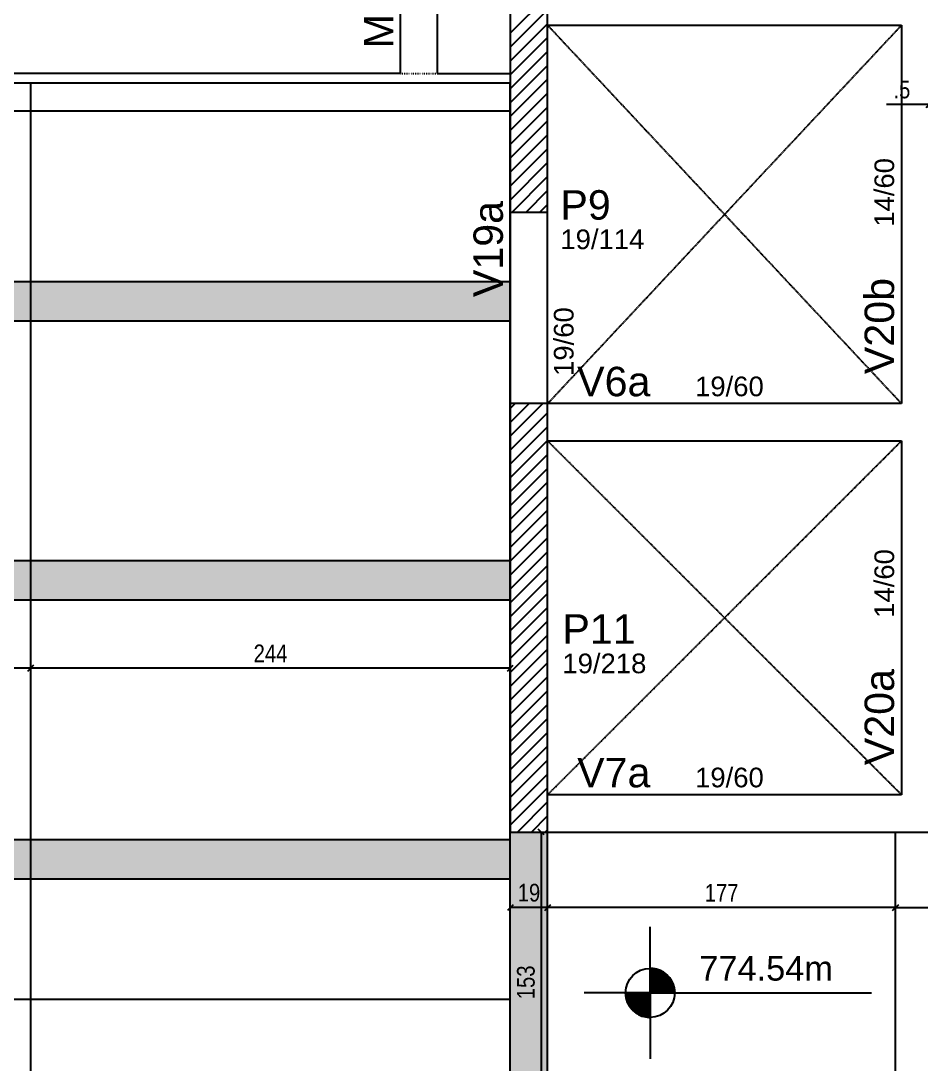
# Model space of a CAD drawing. Header units: millimetres. Extents: x 2332 to 8660, y 363 to 3984.
# Drawn here: x 4813 to 5271, y 2620 to 3151 of the extents above; entities that cross this region are included whole.
import ezdxf

# ---------------------------------------------------------------- set-up
doc = ezdxf.new("R2010")
doc.units = ezdxf.units.MM
doc.linetypes.add('ESTILO_TQS_0002', pattern=[0.4, 0.1, -0.3])
doc.linetypes.add('HIDDEN', pattern=[0.375, 0.25, -0.125])
for name, color, linetype in [('1', 1, 'Continuous'), ('8', 8, 'Continuous'), ('COTA', 241, 'Continuous'), ('ES-VIGA', 3, 'Continuous'), ('P-D', 2, 'Continuous'), ('Painéis', 200, 'Continuous'), ('PIL-N', 4, 'Continuous'), ('Pilares', 5, 'Continuous'), ('SHAFT', 1, 'HIDDEN'), ('VIG-D', 2, 'Continuous'), ('VIG-N', 4, 'Continuous')]:
    doc.layers.add(name, color=color, linetype=linetype)
doc.layers.add('Hachura', color=251, linetype='Continuous', lineweight=9)
doc.styles.add('COTA TECNICA-50', font='techl___.ttf', dxfattribs={"height": 9})
doc.styles.get("Standard").update_dxf_attribs({"font": 'arial.ttf'})
doc.dimstyles.new('COTA PAINEL-50', dxfattribs={"dimtxt": 9, "dimasz": 3, "dimexe": 3, "dimexo": 3, "dimgap": 3, "dimtad": 1, "dimdec": 1, "dimzin": 12, "dimdsep": 46, "dimtxsty": 'COTA TECNICA-50', "dimblk1": 'OBLIQUE', "dimblk2": 'OBLIQUE', "dimsah": 1, "dimcen": 0.9, "dimclrd": 4, "dimclre": 4, "dimclrt": 240, "dimadec": 1, "dimazin": 3, "dimtfac": 1, "dimtdec": 1, "dimtmove": 0, "dimatfit": 3, "dimfxl": 1, "dimtolj": 1, "dimtzin": 12, "dimarcsym": 0})

# ---------------------------------------------------------------- blocks, each defined once
blk = doc.blocks.new('_Oblique')
at = {"color": 0, "linetype": 'ByBlock', "lineweight": -2}
blk.add_line((-0.5, -0.5), (0.5, 0.5), dxfattribs=at)
blk = doc.blocks.new('*D81')
at = {"layer": 'COTA', "color": 4, "lineweight": -2, "transparency": 16777216}
for p, q in [((5274.69, 3108.4), (5253.1, 3108.4)), ((5275.19, 3108.4), (5274.69, 3108.4)), ((5275.19, 3108.4), (5278.19, 3108.4))]:
    blk.add_line(p, q, dxfattribs=at)
at = {"layer": 'Defpoints', "color": 0, "transparency": 16777216}
for p in [(5274.69, 3108.4), (5274.69, 3108.4), (5275.19, 3108.4)]:
    blk.add_point(p, dxfattribs=at)
at = {"layer": 'COTA', "color": 4, "lineweight": -2, "transparency": 16777216, "xscale": 3, "yscale": 3, "zscale": 3}
blk.add_blockref('_Oblique', (5274.69, 3108.4), dxfattribs=at)
at = {"layer": 'COTA', "color": 4, "lineweight": -2, "transparency": 16777216, "xscale": 3, "yscale": 3, "zscale": 3, "rotation": 180}
blk.add_blockref('_Oblique', (5275.19, 3108.4), dxfattribs=at)
at = {"layer": 'COTA', "color": 240, "transparency": 16777216, "insert": (5260.89, 3116), "char_height": 9, "attachment_point": 5, "style": 'COTA TECNICA-50'}
blk.add_mtext('\\A1;.5', dxfattribs=at)
blk = doc.blocks.new('*D76')
at = {"layer": 'COTA', "color": 4, "lineweight": -2, "transparency": 16777216}
for p, q in [((5257.68, 2702.73), (5257.68, 2702.73)), ((5379.68, 2702.73), (5379.68, 2702.73)), ((5257.68, 2699.73), (5379.68, 2699.73))]:
    blk.add_line(p, q, dxfattribs=at)
at = {"layer": 'Defpoints', "color": 0, "transparency": 16777216}
for p in [(5257.68, 2699.73), (5379.68, 2699.73), (5379.68, 2699.73)]:
    blk.add_point(p, dxfattribs=at)
at = {"layer": 'COTA', "color": 4, "lineweight": -2, "transparency": 16777216, "xscale": 3, "yscale": 3, "zscale": 3, "rotation": 180}
blk.add_blockref('_Oblique', (5257.68, 2699.73), dxfattribs=at)
at = {"layer": 'COTA', "color": 4, "lineweight": -2, "transparency": 16777216, "xscale": 3, "yscale": 3, "zscale": 3}
blk.add_blockref('_Oblique', (5379.68, 2699.73), dxfattribs=at)
at = {"layer": 'COTA', "color": 240, "transparency": 16777216, "insert": (5318.68, 2707.28), "char_height": 9, "attachment_point": 5, "style": 'COTA TECNICA-50'}
blk.add_mtext('\\A1;122', dxfattribs=at)
blk = doc.blocks.new('*D78')
at = {"layer": 'COTA', "color": 4, "lineweight": -2, "transparency": 16777216}
blk.add_line((5257.68, 2699.73), (5080.69, 2699.73), dxfattribs=at)
at = {"layer": 'Defpoints', "color": 0, "transparency": 16777216}
for p in [(5080.69, 2699.73), (5080.69, 2699.73), (5257.68, 2699.73)]:
    blk.add_point(p, dxfattribs=at)
at = {"layer": 'COTA', "color": 4, "lineweight": -2, "transparency": 16777216, "xscale": 3, "yscale": 3, "zscale": 3, "rotation": 180}
blk.add_blockref('_Oblique', (5080.69, 2699.73), dxfattribs=at)
at = {"layer": 'COTA', "color": 4, "lineweight": -2, "transparency": 16777216, "xscale": 3, "yscale": 3, "zscale": 3}
blk.add_blockref('_Oblique', (5257.68, 2699.73), dxfattribs=at)
at = {"layer": 'COTA', "color": 240, "transparency": 16777216, "insert": (5169.18, 2707.29), "char_height": 9, "attachment_point": 5, "style": 'COTA TECNICA-50'}
blk.add_mtext('\\A1;177', dxfattribs=at)
blk = doc.blocks.new('*D238')
at = {"layer": 'Defpoints', "color": 0, "transparency": 16777216}
for p in [(4817.69, 2821.56), (4817.69, 2821.56), (5061.69, 2821.56)]:
    blk.add_point(p, dxfattribs=at)
at = {"layer": 'Painéis', "color": 4, "lineweight": -2, "transparency": 16777216}
blk.add_line((5061.69, 2821.56), (4817.69, 2821.56), dxfattribs=at)
at = {"layer": 'Painéis', "color": 4, "lineweight": -2, "transparency": 16777216, "xscale": 3, "yscale": 3, "zscale": 3, "rotation": 180}
blk.add_blockref('_Oblique', (4817.69, 2821.56), dxfattribs=at)
at = {"layer": 'Painéis', "color": 4, "lineweight": -2, "transparency": 16777216, "xscale": 3, "yscale": 3, "zscale": 3}
blk.add_blockref('_Oblique', (5061.69, 2821.56), dxfattribs=at)
at = {"layer": 'Painéis', "color": 240, "transparency": 16777216, "insert": (4939.69, 2829.12), "char_height": 9, "attachment_point": 5, "style": 'COTA TECNICA-50'}
blk.add_mtext('\\A1;244', dxfattribs=at)
blk = doc.blocks.new('*D239')
at = {"layer": 'Defpoints', "color": 0, "transparency": 16777216}
for p in [(4573.69, 2821.56), (4573.69, 2821.56), (4817.69, 2821.56)]:
    blk.add_point(p, dxfattribs=at)
at = {"layer": 'Painéis', "color": 4, "lineweight": -2, "transparency": 16777216}
for p, q in [((4573.69, 2824.56), (4573.69, 2824.56)), ((4817.69, 2821.56), (4573.69, 2821.56))]:
    blk.add_line(p, q, dxfattribs=at)
at = {"layer": 'Painéis', "color": 4, "lineweight": -2, "transparency": 16777216, "xscale": 3, "yscale": 3, "zscale": 3, "rotation": 180}
blk.add_blockref('_Oblique', (4573.69, 2821.56), dxfattribs=at)
at = {"layer": 'Painéis', "color": 4, "lineweight": -2, "transparency": 16777216, "xscale": 3, "yscale": 3, "zscale": 3}
blk.add_blockref('_Oblique', (4817.69, 2821.56), dxfattribs=at)
at = {"layer": 'Painéis', "color": 240, "transparency": 16777216, "insert": (4695.69, 2829.12), "char_height": 9, "attachment_point": 5, "style": 'COTA TECNICA-50'}
blk.add_mtext('\\A1;244', dxfattribs=at)
blk = doc.blocks.new('*D280')
at = {"layer": 'Defpoints', "color": 0, "transparency": 16777216}
for p in [(5061.69, 2699.73), (5061.69, 2699.73), (5080.69, 2699.73)]:
    blk.add_point(p, dxfattribs=at)
at = {"layer": 'Painéis', "color": 4, "lineweight": -2, "transparency": 16777216}
blk.add_line((5080.69, 2699.73), (5061.69, 2699.73), dxfattribs=at)
at = {"layer": 'Painéis', "color": 4, "lineweight": -2, "transparency": 16777216, "xscale": 3, "yscale": 3, "zscale": 3, "rotation": 180}
blk.add_blockref('_Oblique', (5061.69, 2699.73), dxfattribs=at)
at = {"layer": 'Painéis', "color": 4, "lineweight": -2, "transparency": 16777216, "xscale": 3, "yscale": 3, "zscale": 3}
blk.add_blockref('_Oblique', (5080.69, 2699.73), dxfattribs=at)
at = {"layer": 'Painéis', "color": 240, "transparency": 16777216, "insert": (5071.19, 2707.3), "char_height": 9, "attachment_point": 5, "style": 'COTA TECNICA-50'}
blk.add_mtext('\\A1;19', dxfattribs=at)
blk = doc.blocks.new('*D283')
at = {"layer": 'Defpoints', "color": 0, "transparency": 16777216}
for p in [(5077.34, 2738.22), (5077.34, 2585.22), (5080.69, 2585.22)]:
    blk.add_point(p, dxfattribs=at)
at = {"layer": 'Painéis', "color": 4, "lineweight": -2, "transparency": 16777216}
for p, q in [((5077.34, 2738.22), (5077.34, 2585.22)), ((5077.69, 2585.22), (5074.34, 2585.22))]:
    blk.add_line(p, q, dxfattribs=at)
at = {"layer": 'Painéis', "color": 4, "lineweight": -2, "transparency": 16777216, "xscale": 3, "yscale": 3, "zscale": 3}
for p, rotation in [((5077.34, 2738.22), 90), ((5077.34, 2585.22), 270)]:
    blk.add_blockref('_Oblique', p, dxfattribs=dict(at, rotation=rotation))
at = {"layer": 'Painéis', "color": 240, "transparency": 16777216, "insert": (5069.64, 2661.72), "char_height": 9, "attachment_point": 5, "rotation": 90, "style": 'COTA TECNICA-50'}
blk.add_mtext('\\A1;153', dxfattribs=at)

msp = doc.modelspace()

# ---------------------------------------------------------------- hatches: boundary and pattern name
at = {"layer": 'Hachura', "linetype": 'ByBlock'}
h = msp.add_hatch(color=256, dxfattribs=at)
h.dxf.hatch_style = 1
h.paths.add_polyline_path([(3088.42, 3018.22), (3088.42, 2998.18), (5061.69, 2998.18), (5061.69, 3018.22)])
h = msp.add_hatch(color=256, dxfattribs=at)
h.dxf.hatch_style = 1
h.paths.add_polyline_path([(3088.42, 2876.22), (3088.42, 2856.18), (5061.69, 2856.18), (5061.69, 2876.22)])
h = msp.add_hatch(color=256, dxfattribs=at)
h.dxf.hatch_style = 1
h.paths.add_polyline_path([(3476.19, 2734.22), (3476.19, 2714.18), (5061.69, 2714.18), (5061.69, 2734.22)])
h.paths.add_polyline_path([(3457.19, 2714.18), (3457.19, 2734.22), (3088.42, 2734.22), (3088.42, 2714.18)])
h = msp.add_hatch(color=256, dxfattribs=at)
h.dxf.hatch_style = 1
h.paths.add_polyline_path([(5080.65, 2585.22), (5061.6, 2585.22), (5061.69, 2738.21), (5080.73, 2738.21)])

# ---------------------------------------------------------------- linework, layer by layer
at = {"layer": '1', "linetype": 'Continuous'}
for p, q in [((5260.69, 3148.71), (5260.69, 3148.71)), ((5260.69, 3148.71), (5260.69, 3148.71)), ((5260.69, 3148.71), (5260.69, 3148.71)), ((5260.69, 3148.71), (5260.69, 3148.71)), ((5024.69, 3124.21), (5061.69, 3124.21)), ((5061.69, 3105.21), (5061.69, 3105.21)), ((5061.69, 3105.21), (5061.69, 3105.21)), ((5061.69, 3053.71), (5061.69, 3053.71)), ((5061.69, 3053.71), (5061.69, 3053.71)), ((5061.69, 2956.21), (5061.69, 2956.21)), ((5061.69, 2956.21), (5061.69, 2956.21)), ((5260.69, 2937.21), (5260.69, 2937.21)), ((5260.69, 2937.21), (5260.69, 2937.21)), ((5061.69, 2767.22), (5061.69, 2767.22)), ((5061.69, 2738.21), (5061.69, 2738.21)), ((5061.69, 2738.21), (5061.69, 2738.21)), ((5061.69, 2738.21), (5061.69, 2738.21)), ((5061.69, 2738.21), (5061.69, 2738.21)), ((5080.69, 2738.21), (5080.69, 2738.21)), ((5080.69, 2738.21), (5080.69, 2738.21)), ((5132.87, 2656.35), (5132.87, 2689.91)), ((5132.87, 2668.85), (5132.87, 2643.85)), ((5132.87, 2668.25), (5136.7, 2668.25)), ((5132.87, 2667.45), (5138.6, 2667.45)), ((5132.87, 2666.66), (5139.93, 2666.66)), ((5132.87, 2665.87), (5140.97, 2665.87)), ((5132.87, 2665.07), (5141.81, 2665.07)), ((5132.87, 2664.28), (5142.52, 2664.28)), ((5132.87, 2663.49), (5143.13, 2663.49)), ((5132.87, 2662.7), (5143.64, 2662.7)), ((5132.87, 2661.9), (5144.07, 2661.9)), ((5132.87, 2661.11), (5144.43, 2661.11)), ((5132.87, 2660.32), (5144.72, 2660.32)), ((5132.87, 2656.35), (5099.31, 2656.35)), ((5120.37, 2656.35), (5145.37, 2656.35)), ((5132.87, 2655.56), (5120.37, 2655.56)), ((5132.87, 2654.77), (5120.47, 2654.77)), ((5132.87, 2659.52), (5144.96, 2659.52)), ((5132.87, 2658.73), (5145.14, 2658.73)), ((5132.87, 2657.94), (5145.27, 2657.94)), ((5132.87, 2657.15), (5145.34, 2657.15)), ((5132.87, 2656.35), (5245.37, 2656.35)), ((5132.87, 2656.35), (5132.87, 2622.79)), ((5132.87, 2653.97), (5120.59, 2653.97)), ((5132.87, 2653.18), (5120.78, 2653.18)), ((5132.87, 2652.39), (5121.01, 2652.39)), ((5132.87, 2651.6), (5121.31, 2651.6)), ((5132.87, 2650.8), (5121.67, 2650.8)), ((5132.87, 2650.01), (5122.09, 2650.01)), ((5132.87, 2649.22), (5122.6, 2649.22)), ((5132.87, 2648.42), (5123.2, 2648.42)), ((5132.87, 2647.63), (5123.91, 2647.63)), ((5132.87, 2646.84), (5124.76, 2646.84)), ((5132.87, 2646.05), (5125.79, 2646.05)), ((5132.87, 2645.25), (5127.12, 2645.25)), ((5132.87, 2644.46), (5129.02, 2644.46))]:
    msp.add_line(p, q, dxfattribs=at)
at = {"layer": '1', "linetype": 'ESTILO_TQS_0002'}
msp.add_line((5005.69, 3124.21), (5024.69, 3124.21), dxfattribs=at)
at = {"layer": '1', "linetype": 'Continuous'}
for points in [[(5005.69, 3457.71), (5005.69, 3124.21)], [(5024.69, 3124.21), (5024.69, 3438.71)], [(5005.69, 3124.21), (4597.19, 3124.21)], [(4597.19, 3105.21), (5061.69, 3105.21)], [(5132.87, 2668.85), (5132.87, 2656.35), (5145.37, 2656.35), (5145.36, 2656.81), (5145.3, 2657.6), (5145.2, 2658.39), (5145.04, 2659.21), (5144.84, 2659.94), (5144.56, 2660.77), (5144.23, 2661.57), (5143.85, 2662.33), (5143.37, 2663.13), (5142.8, 2663.95), (5142.1, 2664.78), (5141.5, 2665.39), (5140.71, 2666.08), (5140.17, 2666.5), (5139.59, 2666.89), (5138.88, 2667.31), (5138.17, 2667.67), (5137.09, 2668.12), (5136.1, 2668.43), (5135.31, 2668.61), (5134.35, 2668.77), (5133.57, 2668.83), (5132.87, 2668.85)], [(5132.87, 2643.85), (5132.87, 2656.35), (5120.37, 2656.35), (5120.37, 2655.9), (5120.43, 2655.11), (5120.53, 2654.32), (5120.7, 2653.5), (5120.89, 2652.76), (5121.17, 2651.94), (5121.51, 2651.14), (5121.89, 2650.38), (5122.36, 2649.58), (5122.94, 2648.76), (5123.64, 2647.92), (5124.23, 2647.32), (5125.02, 2646.62), (5125.56, 2646.21), (5126.15, 2645.81), (5126.85, 2645.39), (5127.56, 2645.04), (5128.64, 2644.59), (5129.63, 2644.28), (5130.42, 2644.09), (5131.39, 2643.94), (5132.17, 2643.87), (5132.87, 2643.85)]]:
    msp.add_lwpolyline(points, dxfattribs=at)
msp.add_circle((5132.87, 2656.35), 12.5, dxfattribs=at)
at = {"layer": '8', "linetype": 'Continuous'}
for p, q in [((5061.69, 3144.67), (5080.69, 3163.67)), ((5061.69, 3137.6), (5080.69, 3156.6)), ((5061.69, 3130.53), (5080.69, 3149.53)), ((5061.69, 3123.46), (5080.69, 3142.46)), ((5061.69, 3116.38), (5080.69, 3135.38)), ((5061.69, 3109.31), (5080.69, 3128.31)), ((5061.69, 3102.24), (5080.69, 3121.24)), ((5061.69, 3095.17), (5080.69, 3114.17)), ((5061.69, 3088.1), (5080.69, 3107.1)), ((5071.19, 3110.71), (5071.19, 3110.71)), ((5061.69, 3081.03), (5080.69, 3100.03)), ((5061.69, 3073.96), (5080.69, 3092.96)), ((5061.69, 3066.89), (5080.69, 3085.89)), ((5061.69, 3059.82), (5080.69, 3078.82)), ((5062.65, 3053.71), (5080.69, 3071.75)), ((5069.72, 3053.71), (5080.69, 3064.67)), ((5076.79, 3053.71), (5080.69, 3057.6)), ((5061.69, 2939.61), (5078.29, 2956.21)), ((5061.69, 2946.68), (5071.22, 2956.21)), ((5061.69, 2953.75), (5064.15, 2956.21)), ((5061.69, 2932.54), (5080.69, 2951.54)), ((5061.69, 2925.47), (5080.69, 2944.47)), ((5061.69, 2918.4), (5080.69, 2937.4)), ((5061.69, 2911.33), (5080.69, 2930.33)), ((5061.69, 2904.25), (5080.69, 2923.25)), ((5061.69, 2897.18), (5080.69, 2916.18)), ((5061.69, 2890.11), (5080.69, 2909.11)), ((5061.69, 2883.04), (5080.69, 2902.04)), ((5061.69, 2875.97), (5080.69, 2894.97)), ((5061.69, 2868.9), (5080.69, 2887.9)), ((5061.69, 2861.83), (5080.69, 2880.83)), ((5061.69, 2854.76), (5080.69, 2873.76)), ((5061.69, 2847.69), (5080.69, 2866.69)), ((5061.69, 2840.61), (5080.69, 2859.61)), ((5061.69, 2833.54), (5080.69, 2852.54)), ((5071.19, 2847.21), (5071.19, 2847.21)), ((5061.69, 2826.47), (5080.69, 2845.47)), ((5061.69, 2819.4), (5080.69, 2838.4)), ((5061.69, 2812.33), (5080.69, 2831.33)), ((5061.69, 2805.26), (5080.69, 2824.26)), ((5061.69, 2798.19), (5080.69, 2817.19)), ((5061.69, 2791.12), (5080.69, 2810.12)), ((5061.69, 2784.05), (5080.69, 2803.05)), ((5061.69, 2776.98), (5080.69, 2795.98)), ((5061.69, 2769.9), (5080.69, 2788.9)), ((5061.69, 2762.83), (5080.69, 2781.83)), ((5061.69, 2755.76), (5080.69, 2774.76)), ((5061.69, 2748.69), (5080.69, 2767.69)), ((5061.69, 2741.62), (5080.69, 2760.62)), ((5065.35, 2738.21), (5080.69, 2753.55)), ((5072.42, 2738.21), (5080.69, 2746.48)), ((5079.49, 2738.21), (5080.69, 2739.41))]:
    msp.add_line(p, q, dxfattribs=at)
at = {"layer": 'ES-VIGA'}
for points in [[(5080.69, 3148.71), (5260.69, 3148.71)], [(5260.69, 3148.71), (5260.69, 2956.21)], [(5061.69, 3053.71), (5061.69, 2956.21)], [(5080.69, 2956.21), (5080.69, 3053.71)], [(5260.69, 2956.21), (5080.69, 2956.21)], [(5080.69, 2937.21), (5260.69, 2937.21)], [(5260.69, 2937.21), (5260.69, 2757.21)], [(5260.69, 2757.21), (5080.69, 2757.21)], [(5080.69, 2738.21), (5267.69, 2738.21)], [(5267.69, 2738.21), (5461.69, 2738.21)]]:
    msp.add_lwpolyline(points, dxfattribs=at)
at = {"layer": 'Painéis'}
for p, q in [((5061.69, 3119.22), (3088.2, 3119.22)), ((4817.69, 2585.22), (4817.69, 3119.22)), ((5061.69, 2585.22), (5061.69, 3119.22)), ((5061.69, 3018.22), (3088.2, 3018.22)), ((5061.69, 2998.22), (3088.2, 2998.22)), ((5061.69, 2876.22), (3088.2, 2876.22)), ((5061.69, 2856.22), (3088.2, 2856.22)), ((5061.69, 2734.22), (3476.19, 2734.22)), ((5080.69, 2585.22), (5080.69, 2738.21)), ((5257.68, 2468.22), (5257.68, 2738.21)), ((5061.69, 2714.22), (3476.19, 2714.22)), ((4573.69, 2653.22), (5061.69, 2653.22))]:
    msp.add_line(p, q, dxfattribs=at)
at = {"layer": 'Pilares'}
for points in [[(5061.69, 3053.71), (5080.69, 3053.71), (5080.69, 3167.71), (5061.69, 3167.71), (5061.69, 3053.71)], [(5061.69, 2738.21), (5080.69, 2738.21), (5080.69, 2956.21), (5061.69, 2956.21), (5061.69, 2738.21)]]:
    msp.add_lwpolyline(points, dxfattribs=at)
at = {"layer": 'SHAFT'}
for p, q in [((5080.69, 2956.21), (5260.69, 3148.71)), ((5080.69, 3148.71), (5260.69, 2956.21)), ((5080.69, 2757.21), (5260.69, 2937.21)), ((5080.69, 2937.21), (5260.69, 2757.21))]:
    msp.add_line(p, q, dxfattribs=at)

# ---------------------------------------------------------------- texts
at = {"layer": '1', "linetype": 'Continuous'}
msp.add_text('774.54m', height=12.5, dxfattribs=at).set_placement((5157.87, 2662.6))
at = {"layer": 'P-D', "linetype": 'Continuous'}
for s, p in [('19/114', (5087.16, 3034.82)), ('19/218', (5088.19, 2819.01))]:
    msp.add_text(s, height=10, dxfattribs=at).set_placement(p)
at = {"layer": 'PIL-N', "linetype": 'Continuous'}
for s, p in [('P9', (5087.16, 3049.82)), ('P11', (5088.19, 2834.01))]:
    msp.add_text(s, height=15, dxfattribs=at).set_placement(p)
at = {"layer": 'VIG-D', "linetype": 'Continuous'}
for s, p in [('14/60', (5256.94, 3046.21)), ('19/60', (5093.87, 2970.3)), ('14/60', (5256.94, 2847.21))]:
    msp.add_text(s, height=10, rotation=90, dxfattribs=at).set_placement(p)
for p in [(5155.69, 2959.96), (5155.69, 2760.96)]:
    msp.add_text('19/60', height=10, dxfattribs=at).set_placement(p)
at = {"layer": 'VIG-N', "linetype": 'Continuous'}
for s, p in [('MURO M5', (5002.22, 3136.98)), ('V19a', (5057.94, 3010.4)), ('V20b', (5256.94, 2971.21)), ('V20a', (5256.94, 2772.21))]:
    msp.add_text(s, height=15, rotation=90, dxfattribs=at).set_placement(p)
for s, p in [('V6a', (5095.69, 2959.96)), ('V7a', (5095.69, 2760.96))]:
    msp.add_text(s, height=15, dxfattribs=at).set_placement(p)

# ---------------------------------------------------------------- dimensions: what is measured, and where the dimension line sits
at = {"layer": 'COTA'}
for base, p1, p2, picture, middle in [((5274.69, 3108.4), (5275.19, 3108.4), (5274.69, 3108.4), '*D81', (5260.89, 3116)), ((5080.69, 2699.73), (5257.68, 2699.73), (5080.69, 2699.73), '*D78', (5169.18, 2707.29)), ((5379.68, 2699.73), (5257.68, 2699.73), (5379.68, 2699.73), '*D76', (5318.68, 2707.28))]:
    dim = msp.add_linear_dim(base=base, p1=p1, p2=p2, dimstyle='COTA PAINEL-50', dxfattribs=at)
    dim.commit()
    dim.dimension.update_dxf_attribs({"geometry": picture, "text_midpoint": middle})
at = {"layer": 'Painéis'}
dim = msp.add_linear_dim(base=(4573.69, 2821.56), p1=(4817.69, 2821.56), p2=(4573.69, 2821.56), dimstyle='COTA PAINEL-50', override={"dimtmove": 1}, dxfattribs=at)
dim.commit()
dim.dimension.update_dxf_attribs({"geometry": '*D239', "text_midpoint": (4695.69, 2829.12)})
for base, p1, p2, picture, middle in [((4817.69, 2821.56), (5061.69, 2821.56), (4817.69, 2821.56), '*D238', (4939.69, 2829.12)), ((5061.69, 2699.73), (5080.69, 2699.73), (5061.69, 2699.73), '*D280', (5071.19, 2707.3))]:
    dim = msp.add_linear_dim(base=base, p1=p1, p2=p2, dimstyle='COTA PAINEL-50', dxfattribs=at)
    dim.commit()
    dim.dimension.update_dxf_attribs({"geometry": picture, "text_midpoint": middle})
dim = msp.add_linear_dim(base=(5077.34, 2585.22), p1=(5077.34, 2738.21), p2=(5080.69, 2585.22), angle=90, dimstyle='COTA PAINEL-50', dxfattribs=at)
dim.commit()
dim.dimension.update_dxf_attribs({"geometry": '*D283', "text_midpoint": (5069.64, 2661.72)})

doc.saveas('drawing.dxf')
